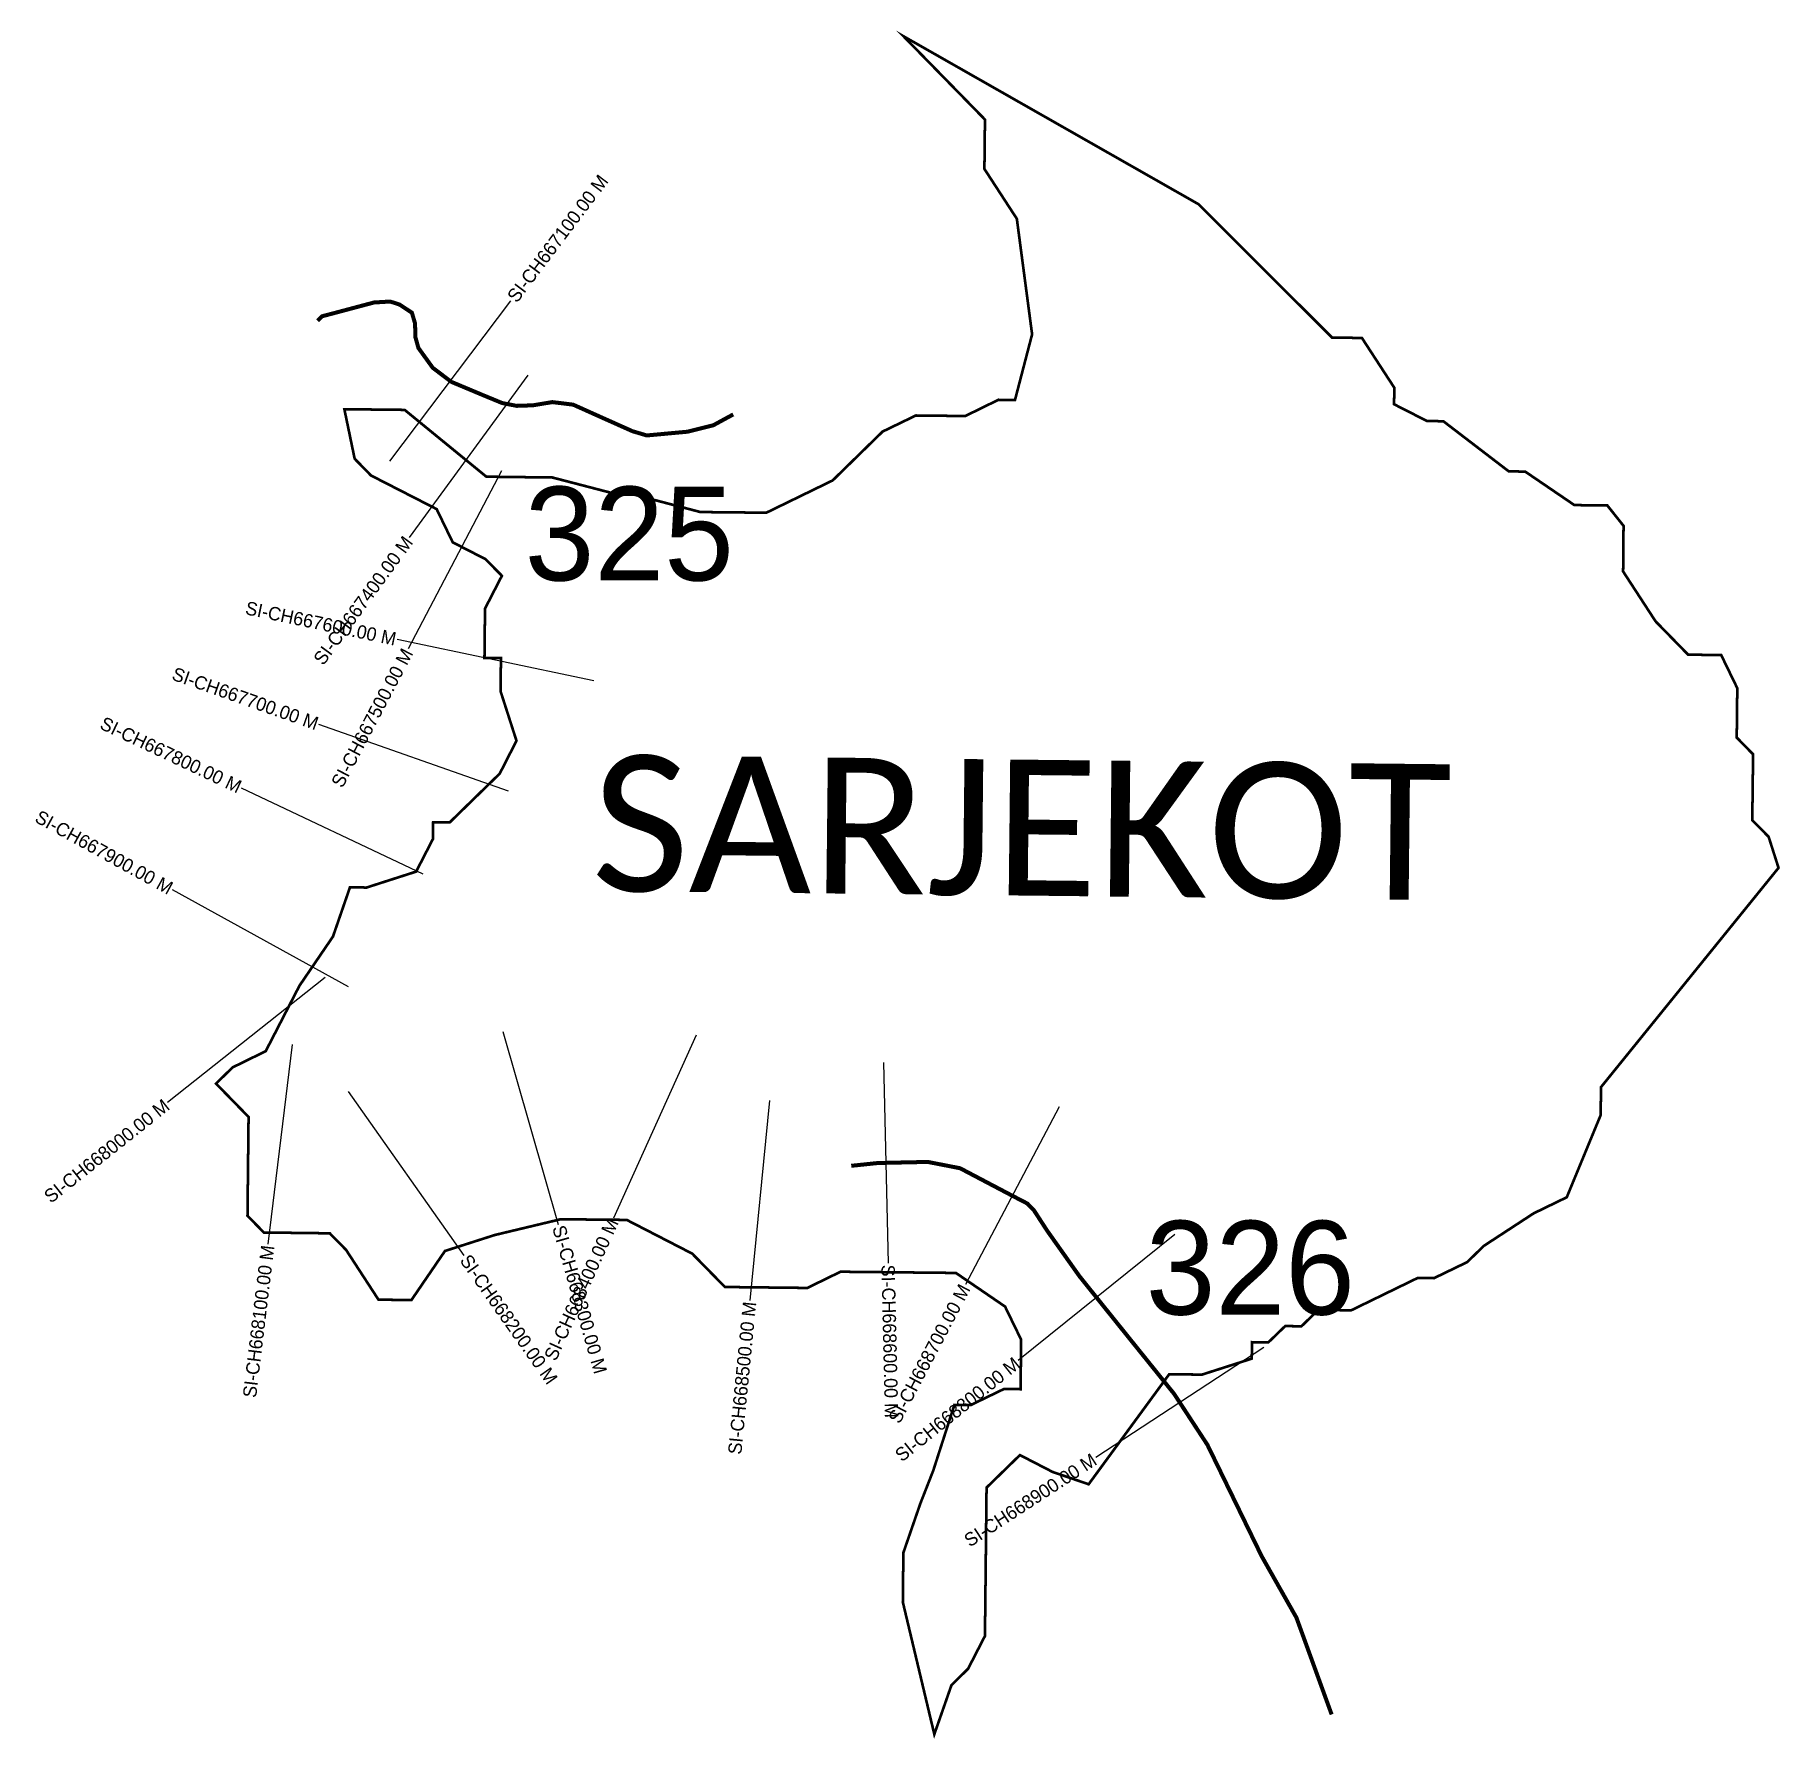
# Model space of a CAD drawing. Header units: metres. Extents: x 334861 to 336164, y 1778013 to 1779286.
import ezdxf
from ezdxf.enums import TextEntityAlignment as Align

# ---------------------------------------------------------------- set-up
doc = ezdxf.new("R2010")
doc.units = ezdxf.units.M
for name, color, linetype in [('CS', 134, 'Continuous'), ('CSMark', 6, 'Continuous'), ('NATURALLY PROTECTED', 3, 'Continuous'), ('VILLAGE NAME', 250, 'Continuous')]:
    doc.layers.add(name, color=color, linetype=linetype)

msp = doc.modelspace()

# ---------------------------------------------------------------- linework, layer by layer
at = {"color": 6, "const_width": 2}
msp.add_lwpolyline([(335509.7, 1779284.7), (335729.9, 1779159.3), (335829.6, 1779059.7), (335851.9, 1779059.4), (335876.1, 1779022.2), (335875.9, 1779009.9), (335900.4, 1778997.4), (335912.7, 1778997.2), (335961.5, 1778959.8), (335973.8, 1778959.6), (336010.5, 1778934.6), (336035.1, 1778934.3), (336047.2, 1778919.1), (336046.9, 1778885), (336071.1, 1778847.8), (336095.4, 1778822.9), (336120.1, 1778822.6), (336132.1, 1778797.9), (336131.7, 1778761), (336143.9, 1778748.5), (336143.3, 1778699.3), (336155.5, 1778686.9), (336162.9, 1778663.7), (336030.4, 1778500), (336030.1, 1778479), (336004.8, 1778417.7), (335980.1, 1778405.7), (335942.9, 1778381.4), (335930.5, 1778369.3), (335905.7, 1778357.3), (335893.4, 1778357.4), (335843.9, 1778333.3), (335819.3, 1778333.6), (335806.8, 1778321.4), (335794.6, 1778321.5), (335782.1, 1778309.4), (335769.8, 1778309.5), (335769.7, 1778297.2), (335732.6, 1778285.3), (335708, 1778285.5), (335647.9, 1778203.4), (335621, 1778212.6), (335596.6, 1778225.2), (335571.7, 1778200.9), (335570.5, 1778090.1), (335557.9, 1778065.6), (335545.5, 1778053.4), (335532.7, 1778016.7), (335509.2, 1778115.4), (335509.6, 1778152.3), (335522.3, 1778189.1), (335531.9, 1778213.6), (335547.7, 1778262.7), (335560, 1778262.6), (335584.8, 1778274.6), (335597.1, 1778274.4), (335597.5, 1778311.4), (335585.5, 1778336.1), (335548.8, 1778361.2), (335462.7, 1778362.1), (335437.9, 1778350), (335376.4, 1778350.7), (335352, 1778375.6), (335303.1, 1778400.8), (335253.8, 1778401.3), (335204.5, 1778389.5), (335167.4, 1778377.6), (335142.4, 1778341), (335117.8, 1778341.2), (335093.6, 1778378.4), (335081.4, 1778390.8), (335032.2, 1778391.4), (335020, 1778403.9), (335020.8, 1778477.7), (334996.5, 1778502.6), (335008.9, 1778514.7), (335033.6, 1778526.8), (335058.8, 1778575.7), (335083.8, 1778612.4), (335096.5, 1778649.2), (335108.9, 1778649), (335145.9, 1778660.9), (335158.5, 1778685.4), (335158.6, 1778697.8), (335170.9, 1778697.6), (335208.3, 1778734.1), (335220.8, 1778758.6), (335208.9, 1778795.6), (335209.2, 1778820.3), (335196.9, 1778820.4), (335197.3, 1778857.3), (335209.9, 1778881.8), (335197.7, 1778894.2), (335173.2, 1778906.8), (335161.2, 1778931.6), (335112.2, 1778956.7), (335100, 1778969.2), (335092.3, 1779006.2), (335137.3, 1779005.7), (335198.3, 1778955.8), (335247.6, 1778955.2), (335296.7, 1778942.4), (335309, 1778942.3), (335358.1, 1778929.4), (335407.3, 1778928.9), (335456.8, 1778953), (335494.1, 1778989.5), (335518.9, 1779001.5), (335555.8, 1779001.1), (335580.5, 1779013.2), (335592.9, 1779013), (335605.7, 1779062.1), (335594.3, 1779148.4), (335570.1, 1779185.6), (335570.5, 1779222.5), (335509.7, 1779284.7)], dxfattribs=at)
at = {"layer": 'CS'}
for p, q in [((335126.2, 1778967.4), (335216.5, 1779087.2)), ((335229.3, 1779031.5), (335140.7, 1778910.4)), ((335209.7, 1778960.2), (335140, 1778827.3)), ((335278.6, 1778803.4), (335131.8, 1778834.3)), ((335214.8, 1778720.9), (335073.3, 1778770.7)), ((335151.1, 1778659), (335015.5, 1778723.1)), ((335095.3, 1778574.8), (334963.9, 1778647.2)), ((335077.9, 1778581.8), (334960.4, 1778488.5)), ((335210.5, 1778541.5), (335251.9, 1778397.3)), ((335355, 1778538.7), (335293.2, 1778402)), ((335053.4, 1778531.7), (335035.3, 1778382.8)), ((335494.8, 1778518.4), (335498.2, 1778368.4)), ((335095.1, 1778496.6), (335181.5, 1778374.1)), ((335409.7, 1778489.9), (335395, 1778340.7)), ((335625.8, 1778485.3), (335556, 1778352.5)), ((335712.3, 1778389.8), (335595.4, 1778295.8)), ((335778.7, 1778305.4), (335653.2, 1778223.4))]:
    msp.add_line(p, q, dxfattribs=at)
at = {"layer": 'NATURALLY PROTECTED', "const_width": 3, "flags": 128}
for points in [[(335382.6, 1779002.3), (335367.7, 1778994.2), (335348.5, 1778989.4), (335318, 1778986.6), (335307.3, 1778989.8), (335280.9, 1779001.6), (335263.1, 1779009.6), (335247.6, 1779011.5), (335233, 1779009.1), (335220.9, 1779008.7), (335210.1, 1779010.8), (335197, 1779016.2), (335172.2, 1779026.6), (335158.3, 1779037.1), (335147.6, 1779051.9), (335145.3, 1779060.1), (335145.1, 1779070.2), (335142.7, 1779078.3), (335133.4, 1779084.4), (335126.5, 1779086.6), (335121.5, 1779086.3), (335114.5, 1779085.9), (335101.3, 1779082.4), (335088.6, 1779079), (335075.7, 1779075.6), (335072.3, 1779072.3)], [(335470.7, 1778441.2), (335490.7, 1778443.3), (335527.8, 1778444.1), (335551.9, 1778439.4), (335576.2, 1778426.6), (335591.6, 1778418.5), (335602.2, 1778413), (335607.1, 1778407.9), (335616.9, 1778392.8), (335641, 1778358.8), (335678.2, 1778312.5), (335711.7, 1778270.9), (335736.6, 1778232.8), (335777.1, 1778149.6), (335803, 1778103.8), (335829.3, 1778031.5)]]:
    msp.add_lwpolyline(points, dxfattribs=at)

# ---------------------------------------------------------------- texts
at = {"char_height": 70, "attachment_point": 1}
for s, insert in [('325', (335226.9, 1778948.3)), ('326', (335690.5, 1778400.1))]:
    msp.add_mtext_dynamic_manual_height_columns(s, width=95.172, gutter_width=1, heights=[0], dxfattribs=dict(at, insert=insert))
at = {"layer": 'CSMark'}
for s, rotation, p in [('SI-CH667100.00 M', 52.9856, (335217.1, 1779088)), ('SI-CH668300.00 M', 286.0165, (335252.2, 1778396.4)), ('SI-CH668200.00 M', 305.2007, (335182.1, 1778373.3)), ('SI-CH668600.00 M', 271.3007, (335498.2, 1778367.4))]:
    msp.add_text(s, height=10, rotation=rotation, dxfattribs=at).set_placement(p, align=Align.MIDDLE_LEFT)
for s, rotation, p in [('SI-CH667400.00 M', 53.8342, (335140.1, 1778909.6)), ('SI-CH667600.00 M', 348.1222, (335130.8, 1778834.5)), ('SI-CH667500.00 M', 62.3248, (335139.6, 1778826.4)), ('SI-CH667700.00 M', 340.5824, (335072.4, 1778771.1)), ('SI-CH667800.00 M', 334.7034, (335014.6, 1778723.6)), ('SI-CH667900.00 M', 331.1602, (334963.1, 1778647.7)), ('SI-CH668000.00 M', 38.4853, (334959.7, 1778487.9)), ('SI-CH668400.00 M', 65.6633, (335292.8, 1778401.1)), ('SI-CH668100.00 M', 83.0768, (335035.2, 1778381.8)), ('SI-CH668700.00 M', 62.2691, (335555.6, 1778351.6)), ('SI-CH668500.00 M', 84.3496, (335394.9, 1778339.7)), ('SI-CH668800.00 M', 38.7812, (335594.6, 1778295.2)), ('SI-CH668900.00 M', 33.158, (335652.3, 1778222.9))]:
    msp.add_text(s, height=10, rotation=rotation, dxfattribs=at).set_placement(p, align=Align.MIDDLE_RIGHT)
at = {"layer": 'VILLAGE NAME', "insert": (335277.7, 1778748), "char_height": 101.468, "attachment_point": 1, "rotation": 359.3742}
msp.add_mtext_dynamic_manual_height_columns('{\\fCalibri|b0|i0|c0|p34;SARJEKOT}', width=1001.265, gutter_width=507.3, heights=[0], dxfattribs=at)

doc.saveas('drawing.dxf')
